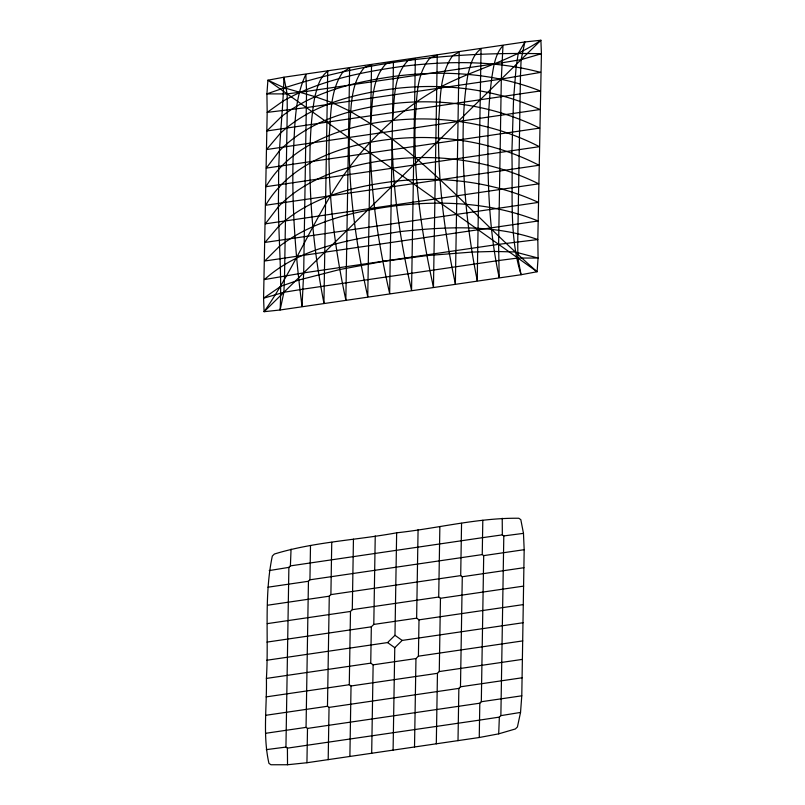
<?xml version="1.0" encoding="UTF-8"?>
<svg xmlns="http://www.w3.org/2000/svg" width="805" height="805" viewBox="0 0 805 805"><rect width="100%" height="100%" fill="white"/><g stroke="black" fill="none" stroke-linecap="round" stroke-linejoin="round"><path stroke-width="1.21" d="M520.533 712.425L500.871 715.635L499.352 717.114L479.539 720.113L287.415 748.137L285.936 747.09L288.884 567.374L290.394 565.885L482.527 537.67L502.34 534.872L503.809 535.919L523.471 533.363L520.825 519.678L518.823 518.259C477.687 517.756 437.377 528.452 396.654 532.809C356.021 540.276 314.041 541.815 274.374 554.031L272.321 556.044C263.869 596.163 268.88 637.721 266.405 678.424C266.998 706.679 262.641 735.478 268.93 763.321L270.923 764.75L287.526 764.75L306.936 762.738L479.247 737.511L498.698 733.848L515.371 728.968L517.424 726.955L520.533 712.425L521.781 695.812L524.176 549.694L523.471 533.363M503.809 535.919L500.871 715.635M524.176 549.694L483.704 555.621L482.245 554.585L309.935 579.801L308.446 581.27L306.051 727.378L307.5 728.414L479.81 703.198L481.31 701.729L521.781 695.812M310.499 545.488L309.935 579.801M307.5 728.414L306.936 762.738M522.153 677.78L460.48 686.806L458.86 688.396L329.044 707.394L327.474 706.267L329.275 596.193L330.895 594.613L460.702 575.615L462.281 576.732L523.954 567.706M329.044 707.394L328.188 759.689M331.751 542.318L330.895 594.613M522.445 659.375L439.268 671.551L437.457 673.322L351.04 685.971L349.279 684.723L350.487 611.448L352.288 609.677L438.705 597.028L440.466 598.276L523.653 586.1M351.04 685.971L349.883 756.509M353.445 539.139L352.288 609.677M522.757 640.901L418.409 656.176L415.964 658.571L373.128 664.839L370.743 663.149L371.336 626.823L373.792 624.428L416.628 618.16L419.002 619.85L523.351 604.585M371.679 753.319L373.128 664.839M373.792 624.428L375.241 535.949M393.092 750.19L394.772 647.693L402.178 640.428L523.059 622.738M266.697 660.261L387.577 642.571L394.973 635.306L396.654 532.809M415.964 658.571L414.515 747.05M418.077 529.68L416.628 618.16M419.002 619.85L418.409 656.176M436.3 743.86L437.457 673.322M438.705 597.028L439.862 526.49M440.466 598.276L439.268 671.551M458.005 740.691L458.86 688.396M460.702 575.615L461.557 523.32M462.281 576.732L460.48 686.806M479.247 737.511L479.81 703.198M482.245 554.585L482.809 520.272M481.31 701.729L483.704 555.621M290.394 565.885L291.058 549.151M498.698 733.848L499.352 717.114M370.622 123.698C329.839 131.145 287.737 149.478 265.962 186.69L539.35 146.681C487.739 119.995 427.455 113.062 370.622 123.698L350.497 111.452L331.952 102.547L314.856 96.6L284.266 87.815L267.894 80.208L537.106 271.738C481.199 222.905 432.838 165.055 370.622 123.698C372.755 103.553 371.035 79.403 386.088 63.736L393.444 61.663L389.65 293.483C378.33 243.875 370.642 193.24 370.32 142.274C390.898 120.046 414.877 101.048 441.482 86.517C473.964 69.592 510.35 60.949 540.9 40.25L541.423 53.724L537.821 239.558L538.082 258.043L537.106 271.738L521.077 274.726L280.11 309.985L264.1 311.696L263.577 298.222L267.18 112.388L266.918 93.893L267.894 80.208L283.924 77.22L524.89 41.961L540.9 40.25L264.1 311.696C302.418 257.026 323.54 191.218 370.32 142.274C427.143 131.638 487.438 138.571 539.038 165.256L265.65 205.265C287.425 168.054 329.527 149.72 370.32 142.274M392.528 120.488C394.661 100.343 392.941 76.193 407.994 60.536L415.35 58.463L411.556 290.273C400.236 240.675 392.548 190.03 392.226 139.064M269.212 570.574L288.884 567.374M267.964 587.197L308.446 581.27M267.602 605.219L329.275 596.193M267.3 623.623L350.487 611.448M266.998 642.098L371.336 626.823M370.743 663.149L266.405 678.424M266.103 696.899L349.279 684.723M265.801 715.293L327.474 706.267M265.58 733.305L306.051 727.378M266.284 749.636L285.936 747.09M394.973 635.306L402.178 640.428M387.577 642.571L394.772 647.693M502.219 518.249L502.34 534.872M287.415 748.137L287.526 764.75M278.671 187.354C277.312 228.268 282.233 269.122 280.11 309.985L283.893 292.285L284.547 275.763L287.254 110.305L287.144 93.903L283.924 77.22C283.088 113.887 277.846 150.525 278.671 187.354M511.869 153.222C513.117 193.723 508.81 235.543 521.077 274.726L517.856 258.043L517.746 241.641L520.453 76.173L521.107 59.661L524.89 41.961L518.229 53.573L516.136 67.046L513.56 99.136L511.869 153.222M306.554 91.388L303.686 272.875L302.026 306.303C295.566 256.332 291.611 205.949 293.181 155.536C295.043 128.418 293.916 99.579 305.82 74.493L306.554 91.388L287.144 93.903L266.918 93.893C354.562 62.347 448.647 51.691 541.423 53.724L521.107 59.661L501.686 62.83L306.554 91.388M498.607 244.348L499.181 277.453C488.454 228.127 487.347 177.301 488.092 127.009C488.635 110.416 489.611 93.823 491.855 77.371C493.656 66.262 495.045 54.297 502.974 45.633L501.314 79.071L498.607 244.348L303.686 272.875L264.443 279.566C301.191 246.37 352.962 239.166 400.085 231.588C445.869 226.728 493.666 224.122 537.821 239.558L498.607 244.348M327.726 71.283L323.932 303.103C313.668 250.848 308.587 197.517 310.167 144.256C310.75 128.287 311.988 112.328 314.856 96.6C317.361 87.443 319.505 77.129 327.726 71.283M477.476 263.627L477.274 280.663C466.709 228.459 461.829 175.088 463.338 121.837C463.932 105.868 465.159 89.908 468.037 74.181C470.543 64.984 472.696 54.599 481.068 48.843L477.476 263.627M329.245 135.27C327.484 190.584 334.236 245.877 345.838 299.893L349.632 68.083L343.051 71.786C330.09 90.029 331.036 113.908 329.245 135.27M349.501 128.569C347.619 185.13 355.438 241.591 367.744 296.693L371.538 64.873L364.434 67.469C350.105 84.012 351.413 108.021 349.501 128.569M415.219 118.949C413.327 175.51 421.156 231.971 433.462 287.073L437.256 55.253L430.152 57.849C415.823 74.392 417.131 98.411 415.219 118.949M438.775 119.241C437.014 174.554 443.766 229.848 455.368 283.863L459.162 52.053L452.581 55.756C439.621 74 440.566 97.878 438.775 119.241M279.536 150.726L266.264 168.114L539.652 128.106C494.662 105.878 443.354 97.868 393.615 103.583C352.409 108.343 309.351 120.227 279.536 150.726M278.621 206.452L265.348 223.84L538.736 183.832C493.747 161.604 442.438 153.594 392.709 159.31C351.503 164.069 308.446 175.953 278.621 206.452M280.361 133.268L266.566 149.539L539.954 109.53C495.005 88.942 444.471 82.855 395.577 88.5C354.442 93.571 311.595 104.429 280.361 133.268M278.842 226.145L265.046 242.416L538.434 202.407C493.485 181.819 442.941 175.732 394.058 181.377C352.912 186.448 310.076 197.295 278.842 226.145M279.375 246.431L264.744 260.991L538.132 220.983C493.334 203.011 444.038 200.193 396.493 205.678C355.397 211.131 312.823 220.55 279.375 246.431M281.509 116.534L266.868 130.963L540.256 90.955C495.397 73.225 446.161 70.266 398.616 75.791C357.531 81.245 314.966 90.673 281.509 116.534M282.937 101.168L267.18 112.388L306.393 107.598L501.314 79.071L540.558 72.38C495.679 60.425 448.606 60.838 402.792 66.312C361.566 72.078 319.474 80.299 282.937 101.168M281.015 286.198L263.577 298.222L283.893 292.285L303.314 289.116L498.446 260.558L517.856 258.043L538.082 258.043L514.979 251.955L494.129 251.432L472.012 252.076L426.912 255.588L382.848 261.474L339.811 269.524L298.997 279.989L281.015 286.198"/></g></svg>
